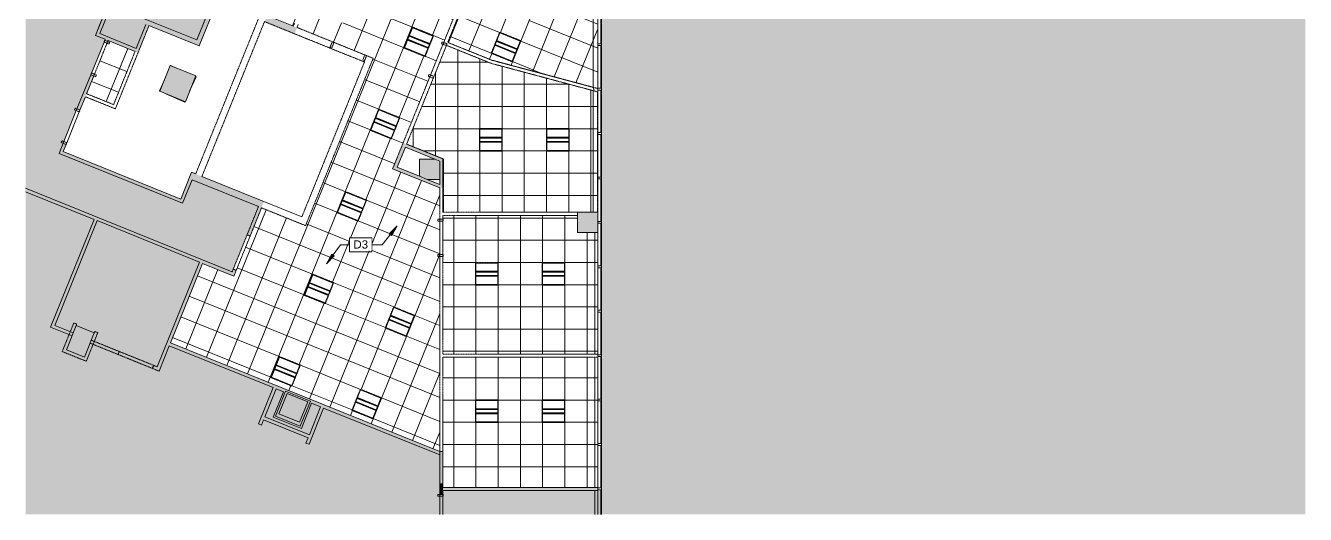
# Model space of a CAD drawing. Header units: inches. Extents: x 308 to 1690, y -476 to 1095.
# Drawn here: x 308 to 1690, y -476 to 52 of the extents above; entities that cross this region are included whole.
import ezdxf

# ---------------------------------------------------------------- set-up
doc = ezdxf.new("R2010")
doc.units = ezdxf.units.IN
doc.header["$MEASUREMENT"] = 0
doc.linetypes.add('Demolished', pattern=[0.1875, 0.125, -0.0625])
for name, color, linetype, lineweight in [('8th floor - 800-805 background_dwg', 8, 'Continuous', 9), ('A-ANNO-KEYN', 231, 'Continuous', 9), ('A-CLNG', 13, 'Continuous', 13), ('A-CLNG-PATT', 13, 'Demolished', 9), ('A-COLS', 52, 'Continuous', 13), ('A-DETL-GENF', 92, 'Continuous', 9), ('A-DETL-THIN', 151, 'Continuous', 9), ('A-DOOR', 31, 'Continuous', 13), ('A-DOOR-FRAM', 31, 'Continuous', 20), ('A-WALL', 113, 'Continuous', 13), ('A-Wall-Bldg', 7, 'Continuous', 9), ('A-Wall-Exst', 7, 'Continuous', 9), ('A-WALL-PATT', 111, 'Continuous', 13), ('E-LITE-EQPM', 33, 'Continuous', 13), ('I-WALL', 2, 'Continuous', 13)]:
    doc.layers.add(name, color=color, linetype=linetype, lineweight=lineweight)
doc.styles.add('Arial', font='arial.ttf', dxfattribs={"height": 8.851796})

# ---------------------------------------------------------------- blocks, each defined once
blk = doc.blocks.new('Single Flush - OTJ_SOLIDFLUSH_ALUM-V2-FIRST FLOOR RCP DEMO')
at = {"layer": 'A-DOOR-FRAM', "color": 8}
for p, q in [((18.000004, 4), (18.000004, -1.75)), ((18.000004, 4), (20.000004, 4)), ((20.000004, 4), (20.000004, -1.75)), ((18.000004, -1.75), (20.000004, -1.75))]:
    blk.add_line(p, q, dxfattribs=at)
blk = doc.blocks.new('Single Flush - OTJ_SOLIDFLUSH_ALUM-V3-FIRST FLOOR RCP DEMO')
at = {"layer": 'A-DOOR-FRAM', "color": 10, "linetype": 'Demolished'}
for p, q in [((-20, 4), (-20, -1.75)), ((-20, 4), (-18, 4)), ((-18, 4), (-18, -1.75)), ((18.000004, 4), (18.000004, -1.75)), ((18.000004, 4), (20.000004, 4)), ((20.000004, 4), (20.000004, -1.75)), ((-20, -1.75), (-18, -1.75)), ((18.000004, -1.75), (20.000004, -1.75))]:
    blk.add_line(p, q, dxfattribs=at)
blk = doc.blocks.new('Single Flush - OTJ_SOLIDFLUSH_ALUM-V4-FIRST FLOOR RCP DEMO')
at = {"layer": 'A-DOOR-FRAM', "color": 10, "linetype": 'Demolished'}
for p, q in [((-20, -4), (-20, 1.75)), ((-20, 1.75), (-18, 1.75)), ((-18, -4), (-18, 1.75)), ((18.000004, -4), (18.000004, 1.75)), ((18.000004, 1.75), (20.000004, 1.75)), ((20.000004, -4), (20.000004, 1.75)), ((-20, -4), (-18, -4)), ((18.000004, -4), (20.000004, -4))]:
    blk.add_line(p, q, dxfattribs=at)
blk = doc.blocks.new('Rectangular Column - 24_ x 24_-4979499-FIRST FLOOR RCP DEMO')
at = {"layer": 'A-COLS', "lineweight": 9}
blk.add_hatch(color=7, dxfattribs=at).paths.add_polyline_path([(-12, -12), (12, -12), (12, 12), (-12, 12), (-12, 4.3)], flags=0)
at = {"layer": 'A-COLS', "color": 8, "lineweight": 20}
for p, q in [((-12, 12), (12, 12)), ((-12, -12), (-12, 12)), ((12, 12), (12, -12)), ((12, -12), (-12, -12))]:
    blk.add_line(p, q, dxfattribs=at)
blk = doc.blocks.new('Single Flush - OTJ_SOLIDFLUSH_ALUM-5004421-FIRST FLOOR RCP DEMO')
at = {"layer": 'A-DOOR-FRAM', "color": 10, "linetype": 'Demolished'}
for p, q in [((-20, 3.75), (-20, -2)), ((-20, 3.75), (-18, 3.75)), ((-18, 3.75), (-18, -2)), ((18.000004, 3.75), (18.000004, -2)), ((18.000004, 3.75), (20.000004, 3.75)), ((20.000004, 3.75), (20.000004, -2)), ((-20, -2), (-18, -2)), ((18.000004, -2), (20.000004, -2))]:
    blk.add_line(p, q, dxfattribs=at)
blk = doc.blocks.new('Single Flush - OTJ_SOLIDFLUSH_ALUM-5004866-FIRST FLOOR RCP DEMO')
at = {"layer": 'A-DOOR-FRAM', "color": 10, "linetype": 'Demolished'}
for p, q in [((-20, 2.125), (-20, -3.625)), ((-20, 2.125), (-18, 2.125)), ((-18, 2.125), (-18, -3.625)), ((18.000004, 2.125), (18.000004, -3.625)), ((18.000004, 2.125), (20.000004, 2.125)), ((20.000004, 2.125), (20.000004, -3.625)), ((-20, -3.625), (-18, -3.625)), ((18.000004, -3.625), (20.000004, -3.625))]:
    blk.add_line(p, q, dxfattribs=at)
blk = doc.blocks.new('Rectangular Column - 30x30-5035444-FIRST FLOOR RCP DEMO')
at = {"layer": 'A-COLS', "lineweight": 9}
blk.add_hatch(color=7, dxfattribs=at).paths.add_polyline_path([(-15, -15), (15, -15), (15, 15), (-15, 15), (-15, -14.6)], flags=0)
at = {"layer": 'A-COLS', "color": 8, "lineweight": 20}
for p, q in [((-15, 15), (15, 15)), ((-15, -15), (-15, 15)), ((15, 15), (15, -15)), ((15, -15), (-15, -15))]:
    blk.add_line(p, q, dxfattribs=at)
blk = doc.blocks.new('L-Recessed-Axis-Plano - 2 X 2-4550865-FIRST FLOOR RCP DEMO')
at = {"layer": 'E-LITE-EQPM', "lineweight": 9}
for p, q in [((11.9, 11.9), (-11.9, 11.9)), ((-11.9, 11.9), (-11.9, -11.9)), ((-11.9, -11.6), (-11.9, 11.6)), ((-11.9, 11.6), (11.9, 11.6)), ((-11.9, 2.7), (11.9, 2.7)), ((11.9, 2.5), (-11.9, 2.5)), ((-11.9, 2.3), (11.9, 2.3)), ((-11.9, 2.2), (11.9, 2.2)), ((-11.9, 1.8), (11.9, 1.8)), ((11.9, -11.9), (11.9, 11.9)), ((11.9, 11.6), (11.9, -11.6)), ((-11.9, -1.8), (11.9, -1.8)), ((-11.9, -2.2), (11.9, -2.2)), ((-11.9, -2.3), (11.9, -2.3)), ((-11.9, -2.5), (11.9, -2.5)), ((-11.9, -2.7), (11.9, -2.7)), ((11.9, -11.6), (-11.9, -11.6)), ((-11.9, -11.9), (11.9, -11.9))]:
    blk.add_line(p, q, dxfattribs=at)
blk = doc.blocks.new('8th floor - 800-805 background_dwg-4807125-FIRST FLOOR RCP DEMO')
at = {"layer": 'A-Wall-Bldg'}
h = blk.add_hatch(color=256, dxfattribs=at)
h.paths.add_polyline_path([(492.5, 36.8), (552.5, 185.1), (501, 58.7), (413.2, 94.2), (404.4, 72.3), (491.3, 37.2)], flags=0)
h.paths.add_polyline_path([(557.3, 116.4), (565.1, 135.7), (557.2, 116.5), (534.1, 125.9), (579.2, 237.4), (579, 237.5), (533.9, 125.9), (557.2, 116.5)], flags=0)
h.paths.add_polyline_path([(569.4, 135.7), (569.4, 135.7), (569.4, 135.7)], flags=0)
h.paths.add_polyline_path([(455, 197.4), (471.3, 237.5), (466.7, 239.4), (465.8, 237.3), (470.3, 235.4), (465.7, 224)], flags=0)
h.paths.add_polyline_path([(484.8, 270.9), (486.5, 275), (486.4, 275.1), (485.3, 272.5), (480.8, 274.3), (480.2, 272.7), (484.7, 270.9)], flags=0)
h.paths.add_polyline_path([(489.5, 282.4), (497.3, 301.8), (492.6, 303.6), (492.3, 302.8), (496.8, 300.9), (489.4, 282.5)], flags=0)
h.paths.add_polyline_path([(602.4, 561.9), (603, 563.4), (598.4, 565.2), (597.8, 563.7), (602.4, 561.9)], flags=0)
for points in [[(464.2, 8.8), (464.2, 8.8), (464.1, 8.8)], [(925.6, -171.4), (925.6, -171.4), (925.6, -171.2), (903.7, -171.2), (903.7, -149.4), (903.6, -149.4), (903.6, -171.4), (925.6, -171.4)]]:
    blk.add_hatch(color=256, dxfattribs=at).paths.add_polyline_path(points, flags=0)
h = blk.add_hatch(color=256, dxfattribs=at)
h.paths.add_polyline_path([(604.3, -380.6), (615.2, -353.7), (588.4, -342.8), (577.5, -369.7), (600.8, -379.1)], flags=0)
h.paths.add_polyline_path([(603.6, -376.5), (581.3, -367.5), (590.3, -345.2), (612.5, -354.2), (604.3, -374.5)], flags=0)
for p, q in [((925.6, 92.4), (925.6, -149.2)), ((929.6, 92.4), (929.6, -476)), ((928.8, 78.6), (928.8, 32.6)), ((928.8, 30.6), (928.8, -15.4)), ((464.1, 8.9), (464.2, 8.8)), ((920.6, -18.1), (920.6, -149.2)), ((928.8, -17.4), (928.8, -63.4)), ((928.8, -65.4), (928.8, -111.4)), ((928.8, -113.4), (928.8, -159.4)), ((903.6, -149.4), (903.7, -149.4)), ((903.6, -171.4), (903.6, -152.8)), ((928.8, -161.4), (928.8, -207.4)), ((922.5, -302.7), (922.5, -171.4)), ((925.6, -171.2), (925.6, -476)), ((928.8, -209.4), (928.8, -255.4)), ((928.8, -257.4), (928.8, -303.4)), ((922.5, -446.7), (922.5, -306.2)), ((928.8, -305.4), (928.8, -351.4)), ((928.8, -353.4), (928.8, -399.4)), ((928.8, -401.4), (928.8, -447.4)), ((922.5, -476), (922.5, -450.2)), ((928.8, -449.4), (928.8, -476))]:
    blk.add_line(p, q, dxfattribs=at)
at = {"layer": 'A-Wall-Bldg', "flags": 128}
for points in [[(950.5, 118.3), (920.6, 98.1), (920.6, -14.7)], [(925.6, 32.6), (925.6, 30.6), (929.5, 30.6), (929.5, 32.6), (925.6, 32.6)], [(925.6, -15.4), (925.6, -17.4), (929.5, -17.4), (929.5, -15.4), (925.6, -15.4)], [(925.6, -63.4), (925.6, -65.4), (929.5, -65.4), (929.5, -63.4), (925.6, -63.4)], [(925.6, -111.4), (925.6, -113.4), (929.5, -113.4), (929.5, -111.4), (925.6, -111.4)], [(925.7, -161.4), (929.5, -161.4), (929.5, -159.4), (925.7, -159.4)], [(925.6, -171.2), (925.6, -171.4), (903.6, -171.4)], [(925.6, -207.4), (925.6, -209.4), (929.5, -209.4), (929.5, -207.4), (925.6, -207.4)], [(925.6, -255.4), (925.6, -257.4), (929.5, -257.4), (929.5, -255.4), (925.6, -255.4)], [(925.6, -305.4), (929.5, -305.4), (929.5, -303.4), (925.6, -303.4)], [(577.5, -369.7), (588.4, -342.8), (615.2, -353.7)], [(925.6, -351.4), (925.6, -353.4), (929.5, -353.4), (929.5, -351.4), (925.6, -351.4)], [(925.6, -399.4), (925.6, -401.4), (929.5, -401.4), (929.5, -399.4), (925.6, -399.4)], [(925.6, -449.4), (929.5, -449.4), (929.5, -447.4), (925.6, -447.4)]]:
    blk.add_lwpolyline(points, dxfattribs=at)
at = {"layer": 'A-Wall-Exst', "flags": 128}
blk.add_lwpolyline([(444.8, 202.9), (444.7, 202.7), (447.6, 201.5), (384.9, 46.4)], dxfattribs=at)
blk = doc.blocks.new('Keynote Tag - Keynote Number - Boxed-135510-FIRST FLOOR RCP DEMO')
at = {"layer": 'A-ANNO-KEYN'}
for p, q in [((-0.125, -0.079), (-0.125, 0.078)), ((-0.125, 0.078), (0.125, 0.078)), ((0.125, 0.078), (0.125, -0.079)), ((-0.125, -0.079), (0.125, -0.079))]:
    blk.add_line(p, q, dxfattribs=at)

msp = doc.modelspace()

# ---------------------------------------------------------------- hatches: boundary and pattern name
at = {"layer": 'A-ANNO-KEYN'}
for points in [[(708.8, -164.2), (700.2, -172.7), (702.7, -174.6)], [(632.7, -205.3), (641, -196.5), (638.5, -194.7)]]:
    msp.add_hatch(color=256, dxfattribs=at).paths.add_polyline_path(points, flags=0)
at = {"layer": 'A-CLNG-PATT', "lineweight": 13}
h = msp.add_hatch(dxfattribs=at)
h.set_pattern_fill('FP_6', color=55, style=0, pattern_type=2)
h.set_pattern_definition([(68, (707.18, 135.603), (22.2524, -8.9906), []), (338, (707.18, 135.603), (-8.9906, -22.2524), [])])
h.paths.add_polyline_path([(754.9, -408), (754.9, -123.2), (704, -102.6), (880.1, 333.3), (949.4, 378.9), (769, 646.2), (753.8, 636), (747.1, 646), (684.3, 671.4), (648.3, 582.3), (718, 554.2), (716.2, 549.8), (774.3, 480), (616.9, 90.4), (613.2, 91.9), (618.3, 104.6), (589.8, 116.1), (568.4, 63.2), (596.9, 51.7), (598.2, 54.8), (601.9, 53.3), (600.7, 50.2), (683, 16.9), (610, -163.9), (562.4, -144.7), (532.6, -218.4), (498.7, -204.7), (464.1, -290.5), (741.2, -402.4)], flags=0)
h.paths.add_polyline_path([(682.8, -372.7), (660, -363.5), (669.2, -340.7), (692, -349.9), (683, -372.2)], flags=0)
h.paths.add_polyline_path([(595.2, -337.3), (572.4, -328.1), (581.6, -305.3), (604.4, -314.5), (595.4, -336.8)], flags=0)
h.paths.add_polyline_path([(718.8, -283.7), (696, -274.5), (705.2, -251.7), (728, -260.9), (719, -283.2)], flags=0)
h.paths.add_polyline_path([(631.2, -248.3), (608.3, -239.1), (617.5, -216.3), (640.4, -225.5), (631.4, -247.8)], flags=0)
h.paths.add_polyline_path([(666.7, -159.1), (643.9, -149.9), (653.1, -127.1), (675.9, -136.3), (667, -158.6)], flags=0)
h.paths.add_polyline_path([(702.6, -70.1), (679.8, -60.9), (689, -38.1), (711.8, -47.3), (702.8, -69.5)], flags=0)
h.paths.add_polyline_path([(739.1, 18.7), (716.2, 28), (725.4, 50.7), (748.3, 41.5), (739.3, 19.3)], flags=0)
h.paths.add_polyline_path([(650, 54.7), (627.2, 63.9), (636.4, 86.7), (659.3, 77.5), (650.3, 55.2)], flags=0)
h.paths.add_polyline_path([(775, 107.8), (752.2, 117), (761.4, 139.8), (784.2, 130.5), (775.2, 108.3)], flags=0)
h.paths.add_polyline_path([(686, 143.7), (663.2, 152.9), (672.4, 175.7), (695.2, 166.5), (686.2, 144.2)], flags=0)
h.paths.add_polyline_path([(810.6, 196.9), (787.8, 206.2), (797, 228.9), (819.8, 219.7), (810.8, 197.5)], flags=0)
h.paths.add_polyline_path([(721.6, 232.9), (698.7, 242.1), (707.9, 264.9), (730.8, 255.7), (721.8, 233.4)], flags=0)
h.paths.add_polyline_path([(846.5, 286), (823.6, 295.2), (832.8, 318), (855.7, 308.7), (846.7, 286.5)], flags=0)
h.paths.add_polyline_path([(757.5, 321.9), (734.6, 331.2), (743.8, 353.9), (766.7, 344.7), (757.7, 322.5)], flags=0)
h.paths.add_polyline_path([(882, 375.1), (859.2, 384.4), (868.4, 407.1), (891.2, 397.9), (882.2, 375.6)], flags=0)
h.paths.add_polyline_path([(793, 411.1), (770.2, 420.3), (779.4, 443.1), (802.2, 433.9), (793.3, 411.6)], flags=0)
h.paths.add_polyline_path([(806.4, 509.8), (783.6, 519.1), (792.8, 541.8), (815.6, 532.6), (806.7, 510.4)], flags=0)
h.paths.add_polyline_path([(748.6, 558.8), (725.7, 568), (734.9, 590.8), (757.8, 581.5), (748.8, 559.3)], flags=0)
h = msp.add_hatch(dxfattribs=at)
h.set_pattern_fill('FP_11', color=55, style=0, pattern_type=2)
h.set_pattern_definition([(68, (869.49, 102.213), (22.2524, -8.9906), []), (338, (869.49, 102.213), (-8.9906, -22.2524), [])])
h.paths.add_polyline_path([(925.6, -15.8), (925.6, 95.4), (953.1, 114), (925.7, 159.6), (925.7, 145), (879.8, 145), (879.8, 196.5), (836.2, 214.1), (763.5, 34.1), (811.2, 14.9), (925.4, -15.7)], flags=0)
h.paths.add_polyline_path([(833.3, 13.1), (810.5, 22.3), (819.7, 45.1), (842.5, 35.9), (833.5, 13.7)], flags=0)
h.paths.add_polyline_path([(851.3, 57.6), (828.5, 66.9), (837.7, 89.6), (860.5, 80.4), (851.5, 58.2)], flags=0)
h.paths.add_polyline_path([(869.3, 102.1), (846.4, 111.4), (855.6, 134.1), (878.5, 124.9), (869.5, 102.7)], flags=0)
h = msp.add_hatch(dxfattribs=at)
h.set_pattern_fill('FP_5', color=55, style=0, pattern_type=2)
h.set_pattern_definition([(68, (453.554, -12.287), (22.2524, -8.9906), []), (338, (453.554, -12.287), (-8.9906, -22.2524), [])])
h.paths.add_polyline_path([(402.6, -33.1), (425.8, 24.3), (396.7, 36.1), (373.5, -21.4), (394.4, -29.8)], flags=0)
h = msp.add_hatch(dxfattribs=at)
h.set_pattern_fill('FP_10', color=55, style=0, pattern_type=2)
h.set_pattern_definition([(0, (822.276, -59.232), (0, -24), []), (270, (822.276, -59.232), (-24, -1e-15), [])])
h.paths.add_polyline_path([(903.7, -149.3), (903.7, -149.2), (925.4, -149.2), (925.4, -19.4), (809.9, 11.6), (762.2, 30.9), (719.1, -75.8), (759, -91.9), (759, -149.3), (903.6, -149.3)], flags=0)
h.paths.add_polyline_path([(870.1, -83.4), (870.1, -58.8), (894.7, -58.8), (894.7, -83.4)], flags=0)
h.paths.add_polyline_path([(797.9, -83.4), (797.9, -58.8), (822.5, -58.8), (822.5, -83.4)], flags=0)
h = msp.add_hatch(dxfattribs=at)
h.set_pattern_fill('FP_9', color=55, style=0, pattern_type=2)
h.set_pattern_definition([(180, (841.99, -227.746), (3e-15, 24), []), (90, (841.99, -227.746), (24, -1e-15), [])])
h.paths.add_polyline_path([(758.4, -302.7), (925.6, -302.7), (925.6, -171.4), (903.6, -171.4), (903.6, -152.8), (758.4, -152.8), (758.4, -282.3)], flags=0)
h.paths.add_polyline_path([(793.6, -228.2), (793.6, -203.6), (818.2, -203.6), (818.2, -228.2)], flags=0)
h.paths.add_polyline_path([(890.2, -228.2), (865.6, -228.2), (865.6, -203.6), (890.2, -203.6), (890.2, -215.3)], flags=0)
at = {"layer": 'A-CLNG-PATT', "linetype": 'Continuous', "lineweight": 13}
h = msp.add_hatch(dxfattribs=at)
h.set_pattern_fill('FP_8', color=256, style=0, pattern_type=2)
h.set_pattern_definition([(0, (841.993, -376.425), (0, -24), []), (270, (841.993, -376.425), (-24, -1e-15), [])])
h.paths.add_polyline_path([(925.6, -446.7), (925.6, -306.2), (758.4, -306.2), (758.4, -446.7), (826, -446.7)], flags=0)
h.paths.add_polyline_path([(865.6, -376.7), (865.6, -352.1), (890.2, -352.1), (890.2, -376.7)], flags=0)
h.paths.add_polyline_path([(818.2, -376.7), (793.6, -376.7), (793.6, -352.1), (818.2, -352.1)], flags=0)
at = {"layer": 'A-COLS', "lineweight": 5}
h = msp.add_hatch(color=250, dxfattribs=at)
h.paths.add_polyline_path([(479.5, -30.6), (479.8, -29.9), (458.9, -21.4), (478.4, -30.1)], flags=0)
h.paths.add_polyline_path([(452.5, -18.6), (457.5, -6.2), (452.1, -18.4), (452.4, -18.6)], flags=0)
h.paths.add_polyline_path([(485.1, -17.9), (491.7, -3.2), (491.2, -2.9)], flags=0)
h.paths.add_polyline_path([(470.6, 6.2), (464.3, 9), (464.2, 8.8), (465.5, 8.3)], flags=0)
msp.add_hatch(color=250, dxfattribs=at).paths.add_polyline_path([(916.9, -171.2), (925.7, -171.2), (925.7, -149.2), (903.7, -149.2), (903.7, -171.2), (912.7, -171.2)], flags=0)
at = {"layer": 'A-DETL-GENF'}
h = msp.add_hatch(color=254, dxfattribs=at)
h.paths.add_polyline_path([(307.5, -476), (1690, -476), (1690, 370.7), (1687.5, 364.4), (1667.1, 372.6), (1675.3, 393), (1690, 387.1), (1690, 1073.6), (1594.7, 1073.6), (1594.7, 1021.5), (1579.7, 1021.5), (1579.7, 1050.5), (1474.7, 1050.5), (1474.7, 946.5), (1579.7, 946.5), (1579.7, 979.5), (1583.7, 979.5), (1583.7, 979.5), (1594.7, 979.4), (1602.6, 978.7), (1602.7, 962.7), (1603, 962.6), (1602.8, 946.5), (1598.8, 946.5), (1598.8, 942.5), (1516.7, 942.5), (1404.7, 942.5), (1404.7, 947.5), (1460.7, 947.5), (1460.7, 962.5), (1470.7, 962.5), (1470.7, 1073.6), (1171.7, 1073.6), (1171.7, 973.5), (1276.1, 973.5), (1276.1, 947.5), (1317.6, 947.5), (1317.6, 942.5), (1166.7, 942.5), (1166.7, 942.9), (889.4, 942.9), (889.4, 946.4), (905.1, 946.4), (905.1, 1073.6), (776.6, 1073.6), (734.8, 970.1), (695.6, 970.1), (686, 946.4), (849.4, 946.4), (849.4, 942.9), (684.6, 942.9), (448.6, 358.8), (445.3, 360.1), (641.8, 846.3), (588, 868.1), (591.9, 877.6), (595.1, 876.2), (592.6, 870), (643.1, 849.6), (658.8, 888.5), (608.3, 908.9), (605.6, 902.2), (602.3, 903.5), (620.8, 949.3), (624.1, 948), (609.6, 912.2), (660.1, 891.8), (692.3, 971.4), (641.8, 991.8), (639.1, 985), (635.8, 986.4), (638.6, 993.1), (625.2, 998.5), (642.5, 1041.5), (645.8, 1040.2), (629.7, 1000.5), (696.3, 973.6), (708.7, 973.6), (708.7, 996.6), (741.7, 996.6), (772, 1071.6), (767.3, 1073.6), (595.1, 1073.6), (552.7, 968.5), (549.4, 969.8), (580.6, 1046.9), (514.4, 1073.6), (307.5, 1073.6), (307.5, 798.9), (456.1, 738.8), (503, 854.9), (506.3, 853.6), (454.2, 724.8), (451, 726.1), (454.8, 735.6), (307.5, 795.1), (307.5, 591.4), (384, 560.5), (415.4, 637.9), (415.1, 638.1), (423.3, 658.5), (423.6, 658.4), (436, 689), (439.2, 687.7), (426.9, 657), (443.9, 650.1), (435.7, 629.7), (418.6, 636.6), (379.1, 539), (375.9, 540.3), (382.7, 557.2), (307.5, 587.7), (307.5, 388.6), (310.4, 395.6), (316.3, 393.1), (360.9, 503.2), (364.1, 501.9), (319.6, 391.8), (338.6, 384.1), (328.9, 360.1), (307.5, 368.8), (307.5, -123.5), (496.9, -200), (496.8, -200.1), (530.7, -213.8), (559.1, -143.3), (487.4, -114.4), (477.2, -139.7), (343.7, -85.8), (343.8, -85.5), (343.4, -85.4), (393.2, 37.5), (383, 41.6), (447.7, 201.7), (450.8, 200.5), (465.7, 237.3), (465.8, 237.3), (466.7, 239.4), (471.3, 237.5), (450.9, 187.4), (413.2, 94.2), (501, 58.7), (559.3, 202), (574.4, 239.4), (486.5, 275), (484.8, 270.9), (480.2, 272.7), (480.8, 274.3), (480.7, 274.4), (492.2, 302.8), (492.3, 302.8), (492.6, 303.6), (497.3, 301.8), (489.5, 282.4), (577.4, 246.8), (582.6, 259.7), (574.4, 263), (582.6, 283.4), (603, 275.2), (594.8, 254.8), (592.9, 255.6), (587.7, 242.7), (641.1, 221.1), (737.8, 460.3), (615.1, 509.9), (597.9, 467.3), (568.9, 479), (510.8, 335.3), (506.2, 337.2), (507.3, 339.9), (507.2, 339.9), (584.3, 530.3), (588.9, 528.5), (587.6, 525.3), (677.4, 489), (692.3, 526), (682.3, 530.1), (690.5, 550.5), (706.1, 544.2), (708.4, 554.3), (614.7, 592.2), (602.4, 561.9), (597.8, 563.7), (611.3, 597.3), (644.6, 583.8), (646.2, 587.8), (646.3, 587.7), (661.3, 624.8), (661.2, 624.9), (686.2, 686.8), (686.3, 686.8), (701.3, 723.9), (701.2, 723.9), (702.7, 727.5), (669.5, 740.9), (726.6, 882.5), (1577, 882.5), (1577, 841.1), (1657.6, 841.1), (1657.6, 638.3), (1666, 635), (1657.6, 635), (1657.6, 633.5), (1274.4, 633.5), (1344.4, 529.8), (1394.5, 509.8), (1380.1, 474), (1399.9, 444.5), (1413.8, 424.6), (1327.8, 366.5), (1303.1, 403.1), (1011.2, 206.4), (1038.1, 166.5), (929.6, 93.4), (929.6, -450.2), (758.4, -450.2), (758.4, -454.4), (754.9, -454.4), (754.9, -411.7), (629.5, -361), (613.7, -400.2), (610.4, -398.8), (612.8, -393.1), (564.6, -373.6), (562.3, -379.4), (559, -378.1), (574.8, -339), (462.8, -293.7), (451.7, -321.1), (444.5, -318.2), (445.9, -314.9), (449.8, -316.5), (495.5, -203.3), (384.7, -158.5), (339, -271.7), (359, -279.8), (362.2, -272), (381.6, -279.9), (378.5, -287.7), (408.8, -299.9), (407.5, -303.2), (377.2, -290.9), (371.1, -305.9), (351.7, -298), (357.7, -283.1), (334.4, -273.7), (381.5, -157.2), (307.5, -127.3), (307.5, -450.2)], flags=0)
h.paths.add_polyline_path([(614.1, -389.8), (626.2, -359.7), (616.5, -355.8), (605.5, -383.2), (574.9, -370.8), (586, -343.5), (578.1, -340.3), (565.9, -370.4), (613.7, -389.7)], flags=0)
h.paths.add_polyline_path([(426.9, 27.7), (437.4, 53.6), (398, 69.5), (387.6, 43.6), (425.8, 28.1)], flags=0)
h.paths.add_polyline_path([(564.9, 64.6), (587.7, 121), (619.7, 108), (758.6, 451.9), (741.5, 458.8), (641.8, 212.2), (584.7, 235.3), (583.5, 232.4), (632.7, 212.5), (611, 158.7), (557.1, 180.5), (580.1, 237.2), (579.1, 237.6), (579, 237.5), (579.2, 237.4), (534, 125.9), (557.2, 116.5), (565.7, 137.2), (569.4, 135.7), (559.5, 111.2), (532.4, 122.2), (517, 84), (558.9, 67.1)], flags=0)
h.paths.add_polyline_path([(1071.8, 164.6), (1069.5, 164.6), (1067.2, 165.1), (1065.1, 166), (1063.3, 167.4), (1061.7, 169.1), (1060.6, 171.1), (1059.9, 173.3), (1059.6, 175.6), (1059.9, 177.8), (1060.6, 180), (1061.7, 182), (1063.3, 183.7), (1065.1, 185.1), (1067.2, 186), (1069.5, 186.5), (1071.8, 186.5), (1074, 186), (1076.1, 185.1), (1078, 183.7), (1079.5, 182), (1080.7, 180), (1081.4, 177.8), (1081.6, 175.6), (1081.4, 173.3), (1080.7, 171.1), (1079.5, 169.1), (1078, 167.4), (1076.1, 166), (1074, 165.1)], flags=0)
h.paths.add_polyline_path([(608.2, 165.2), (626.2, 209.8), (581.7, 227.7), (563.7, 183.2), (608.2, 165.2)], flags=0)
h.paths.add_polyline_path([(583.1, 244.6), (588.3, 257.4), (587.3, 257.8), (582.1, 245), (582.6, 244.7)], flags=0)
h.paths.add_polyline_path([(432.2, 318.3), (429, 319.6), (430.4, 323), (433.6, 321.7), (432.8, 319.6)], flags=0)
h.paths.add_polyline_path([(1312.5, 349), (1310.2, 349), (1308, 349.5), (1305.9, 350.4), (1304, 351.8), (1302.5, 353.5), (1301.3, 355.5), (1300.6, 357.6), (1300.4, 359.9), (1300.6, 362.2), (1301.3, 364.4), (1302.6, 366.5), (1304.2, 368.2), (1305.9, 369.5), (1308, 370.4), (1310.2, 370.9), (1312.5, 370.9), (1314.8, 370.4), (1316.9, 369.5), (1318.8, 368.1), (1320.3, 366.4), (1321.4, 364.4), (1322.2, 362.2), (1322.4, 359.9), (1322.2, 357.6), (1321.4, 355.5), (1320.3, 353.5), (1318.8, 351.8), (1316.9, 350.4), (1314.8, 349.5)], flags=0)
h.paths.add_polyline_path([(307.5, 371.9), (315.4, 391.4), (311.5, 393), (307.5, 383.3), (307.5, 372.7)], flags=0)
h.paths.add_polyline_path([(596, 471.9), (611.9, 511.2), (586.1, 521.6), (570.2, 482.3), (594.7, 472.4)], flags=0)
h.paths.add_polyline_path([(692.4, 483), (696.4, 500.9), (689.6, 484.1), (692.2, 483)], flags=0)
h.paths.add_polyline_path([(685.9, 485.6), (700.9, 522.6), (696.1, 524.5), (681.1, 487.5)], flags=0)
h.paths.add_polyline_path([(521.3, 890.7), (518, 892), (523.2, 904.8), (523.1, 904.8), (526.5, 913.4), (398.2, 965.2), (394, 955), (369.9, 964.8), (379.7, 988.9), (403.8, 979.1), (399.5, 968.5), (527.8, 916.6), (531.3, 925.2), (531.4, 925.2), (534.5, 932.7), (537.7, 931.4), (534.7, 924.1), (551.9, 917.1), (543.6, 896.7), (543.5, 896.7), (543.5, 896.6), (526.4, 903.4), (523.2, 895.5)], flags=0)
h.paths.add_polyline_path([(998.7, 946.4), (1166.7, 946.4), (1166.7, 1073.6), (908.6, 1073.6), (908.6, 946.4)], flags=0)
h.paths.add_polyline_path([(1308.7, 947.5), (1286.7, 947.5), (1286.7, 994.5), (1308.7, 994.5), (1308.7, 947.5)], flags=0)
h.paths.add_polyline_path([(1171.7, 947.5), (1271, 947.5), (1271, 969.1), (1171.7, 969.1), (1171.7, 947.5)], flags=0)
h.paths.add_polyline_path([(998.7, 972.6), (998.7, 994.6), (1021, 994.6), (1021, 972.6), (998.7, 972.6)], flags=0)
h.paths.add_polyline_path([(734.7, 979.2), (740.9, 994.6), (734.7, 994.6), (734.7, 991.8)], flags=0)
h.paths.add_polyline_path([(581.9, 1050.1), (591.4, 1073.6), (523.8, 1073.6), (552.7, 1061.9)], flags=0)
h.paths.add_polyline_path([(1579.7, 1054.5), (1579.7, 1073.6), (1474.7, 1073.6), (1474.7, 1054.5), (1579.2, 1054.5)], flags=0)
msp.add_hatch(color=7, dxfattribs=at).paths.add_polyline_path([(371.1, -305.9), (381.6, -279.9), (362.2, -272), (351.7, -298), (366.3, -303.9)], flags=0)
at = {"layer": 'A-WALL', "lineweight": 5}
msp.add_hatch(color=250, dxfattribs=at).paths.add_polyline_path([(754.9, -114), (754.9, -94.2), (749.5, -92), (732.9, -92), (732.9, -110.5), (741.5, -114), (749.5, -114)], flags=0)
at = {"layer": 'A-WALL-PATT', "lineweight": 9}
for points in [[(497.1, 34.9), (579.1, 237.6), (575.2, 239.1), (577.9, 246.7), (582.1, 245), (587.3, 257.8), (582.6, 259.7), (492.5, 36.8), (496.3, 35.2)], [(387.6, 43.6), (398.1, 69.7), (397.9, 69.6), (450.8, 200.5), (447.7, 201.7), (384.3, 44.9)], [(495.2, 30.3), (497.1, 34.9), (404.4, 72.3), (402.5, 67.7), (494.5, 30.5)], [(598.2, 43.4), (600.9, 50.1), (568.4, 63.2), (565.7, 56.5), (568.4, 55.4)], [(425.8, 24.3), (427.1, 27.6), (384.3, 44.9), (383, 41.6), (417.8, 27.6)], [(429, 23), (440.8, 52.2), (437.6, 53.5), (425.8, 24.3), (427.1, 23.8)], [(709, -100.9), (719, -75.9), (715.4, -74.4), (705.3, -99.4), (708.2, -100.6)], [(754.9, -94.2), (754.9, -90.4), (719.1, -75.9), (717.8, -79.2), (749.2, -91.9)], [(477.2, -139.7), (478.5, -136.5), (348.2, -83.8), (346.9, -87.1), (429.4, -120.4)], [(756, -123), (758.4, -123), (758.4, -91.8), (754.9, -90.4), (754.9, -123), (755.4, -123)], [(562.3, -144.6), (565, -137.9), (486.9, -106.3), (484.2, -113.1), (559.1, -143.3)], [(754.9, -123.2), (754.9, -119.4), (705.3, -99.4), (704, -102.6), (739.6, -117)], [(495.5, -203.3), (496.9, -200), (307.5, -123.5), (307.5, -127.3), (495.5, -203.2)], [(478.5, -136.5), (487.4, -114.4), (484.2, -113.1), (475.3, -135.2), (477.2, -135.9)], [(337.7, -275), (384.7, -158.5), (381.5, -157.2), (334.4, -273.7)], [(451.7, -321.1), (498.7, -204.7), (495.5, -203.4), (448.5, -319.7), (449.8, -320.3)], [(532.6, -218.4), (533.9, -215.1), (496.8, -200.1), (495.5, -203.4), (532.5, -218.3)], [(586, -343.5), (587.3, -340.2), (464.1, -290.5), (462.8, -293.7), (584.4, -342.8)], [(562.3, -379.4), (578.1, -340.3), (574.8, -339), (559, -378.1), (561.6, -379.1)], [(576.8, -371.6), (588.4, -342.8), (586.5, -342.1), (574.9, -370.8)], [(615.2, -353.7), (616, -351.8), (587.3, -340.2), (586.5, -342.1), (612.5, -352.6)], [(606.2, -381.3), (617.8, -352.6), (616, -351.8), (604.4, -380.6), (605.5, -381)], [(754.9, -411.7), (754.9, -408), (617.8, -352.6), (616.5, -355.8), (745.6, -408)], [(612.8, -393.1), (614.1, -389.8), (565.9, -370.4), (564.6, -373.6), (581.9, -380.6)], [(605.5, -383.2), (606.2, -381.3), (577.5, -369.7), (576.8, -371.6), (599.1, -380.6)], [(613.7, -400.2), (629.5, -361), (626.2, -359.7), (610.4, -398.8)], [(758.4, -442.4), (758.4, -408), (754.9, -408), (754.9, -442.4)], [(758.4, -454.4), (758.4, -442.4), (754.9, -442.4), (754.9, -454.4)], [(826, -450.2), (925.6, -450.2), (925.6, -446.7), (758.4, -446.7), (758.4, -450.2), (818.2, -450.2)]]:
    msp.add_hatch(color=7, dxfattribs=at).paths.add_polyline_path(points, flags=0)
h = msp.add_hatch(color=7, dxfattribs=at)
h.paths.add_polyline_path([(346.9, -87.1), (351.3, -76.2), (348.1, -74.9), (343.7, -85.8)], flags=0)
h.paths.add_polyline_path([(366.3, -39.1), (381.2, -2.1), (378, -0.8), (363, -37.8)], flags=0)
h.paths.add_polyline_path([(396.2, 35), (396.7, 36.1), (393.4, 37.4), (393, 36.3), (395.5, 35.2)], flags=0)
h = msp.add_hatch(color=7, dxfattribs=at)
h.paths.add_polyline_path([(533.9, -215.1), (535.1, -212.2), (531.9, -210.8), (530.7, -213.8), (533.8, -215.1)], flags=0)
h.paths.add_polyline_path([(550.1, -175.1), (562.4, -144.7), (559.1, -143.3), (546.8, -173.8), (550, -175)], flags=0)
h = msp.add_hatch(color=7, dxfattribs=at)
h.paths.add_polyline_path([(448.5, -319.7), (449.8, -316.5), (445.9, -314.9), (444.5, -318.2), (448, -319.6)], flags=0)
h.paths.add_polyline_path([(407.5, -303.2), (408.8, -299.9), (378.5, -287.7), (377.2, -290.9), (394.7, -298)], flags=0)
h.paths.add_polyline_path([(357.7, -283.1), (359, -279.8), (339, -271.7), (337.7, -275), (355.7, -282.3)], flags=0)

# ---------------------------------------------------------------- linework, layer by layer
at = {"layer": 'A-ANNO-KEYN'}
for p, q in [((708.8, -164.2), (692.9, -184.6)), ((708.8, -164.2), (700.2, -172.7)), ((702.7, -174.6), (708.8, -164.2)), ((700.2, -172.7), (702.7, -174.6)), ((632.7, -205.3), (647.8, -184.6)), ((692.9, -184.6), (681.6, -184.6)), ((638.5, -194.7), (632.7, -205.3)), ((632.7, -205.3), (641, -196.5)), ((641, -196.5), (638.5, -194.7))]:
    msp.add_line(p, q, dxfattribs=at)
at = {"layer": 'A-CLNG', "color": 7, "linetype": 'Demolished', "lineweight": 9}
for p, q in [((925.6, 95.4), (925.6, -15.8)), ((725.4, 50.7), (716.2, 28)), ((748.3, 41.5), (725.4, 50.7)), ((739.1, 18.7), (748.3, 41.5)), ((819.7, 45.1), (810.5, 22.3)), ((842.5, 35.9), (819.7, 45.1)), ((381.2, -2.1), (396.2, 35)), ((675.9, 19.8), (638.9, 34.8)), ((716.2, 28), (739.1, 18.7)), ((759.2, 34), (744.2, -3.1)), ((747.9, -4.6), (762.2, 30.9)), ((833.3, 13.1), (842.5, 35.9)), ((810.5, 22.3), (833.3, 13.1)), ((925.6, -15.8), (810.8, 15)), ((921.9, -18.4), (925.4, -19.4)), ((925.4, -19.4), (925.4, -149.2)), ((689, -38.1), (679.8, -60.9)), ((711.8, -47.3), (689, -38.1)), ((702.6, -70.1), (711.8, -47.3)), ((679.8, -60.9), (702.6, -70.1)), ((822.5, -58.8), (797.9, -58.8)), ((797.9, -58.8), (797.9, -83.4)), ((822.5, -83.4), (822.5, -58.8)), ((894.7, -58.8), (870.1, -58.8)), ((870.1, -58.8), (870.1, -83.4)), ((894.7, -83.4), (894.7, -58.8)), ((759, -91.9), (719.1, -75.8)), ((759, -149.3), (759, -91.9)), ((797.9, -83.4), (822.5, -83.4)), ((870.1, -83.4), (894.7, -83.4)), ((653.1, -127.1), (643.9, -149.9)), ((675.9, -136.3), (653.1, -127.1)), ((666.7, -159.1), (675.9, -136.3)), ((643.9, -149.9), (666.7, -159.1)), ((903.7, -149.3), (903.6, -149.3)), ((754.9, -157.1), (754.9, -197.1)), ((758.4, -197.1), (758.4, -157.1)), ((903.6, -152.8), (903.7, -152.8)), ((925.6, -171.2), (925.6, -171.4)), ((925.6, -171.4), (925.6, -302.7)), ((818.2, -203.6), (793.6, -203.6)), ((793.6, -203.6), (793.6, -228.2)), ((818.2, -228.2), (818.2, -203.6)), ((890.2, -203.6), (865.6, -203.6)), ((865.6, -203.6), (865.6, -228.2)), ((890.2, -228.2), (890.2, -203.6)), ((617.5, -216.3), (608.3, -239.1)), ((640.4, -225.5), (617.5, -216.3)), ((631.2, -248.3), (640.4, -225.5)), ((793.6, -228.2), (818.2, -228.2)), ((865.6, -228.2), (890.2, -228.2)), ((608.3, -239.1), (631.2, -248.3)), ((705.2, -251.7), (696, -274.5)), ((728, -260.9), (705.2, -251.7)), ((718.8, -283.7), (728, -260.9)), ((696, -274.5), (718.8, -283.7)), ((581.6, -305.3), (572.4, -328.1)), ((604.4, -314.5), (581.6, -305.3)), ((595.2, -337.3), (604.4, -314.5)), ((572.4, -328.1), (595.2, -337.3)), ((669.2, -340.7), (660, -363.5)), ((692, -349.9), (669.2, -340.7)), ((682.8, -372.7), (692, -349.9)), ((660, -363.5), (682.8, -372.7))]:
    msp.add_line(p, q, dxfattribs=at)
at = {"layer": 'A-CLNG'}
for p, q in [((925.6, -306.2), (925.6, -446.7)), ((818.2, -352.1), (793.6, -352.1)), ((793.6, -352.1), (793.6, -376.7)), ((818.2, -376.7), (818.2, -352.1)), ((890.2, -352.1), (865.6, -352.1)), ((865.6, -352.1), (865.6, -376.7)), ((890.2, -376.7), (890.2, -352.1)), ((793.6, -376.7), (818.2, -376.7)), ((865.6, -376.7), (890.2, -376.7))]:
    msp.add_line(p, q, dxfattribs=at)
at = {"layer": 'A-COLS', "color": 8, "lineweight": 20}
for p, q in [((464.2, 8.8), (464.3, 9)), ((464.3, 9), (470.6, 6.2)), ((452.1, -18.4), (457.5, -6.2)), ((491.7, -3.2), (485.1, -17.9)), ((491.2, -2.9), (491.7, -3.2)), ((452.5, -18.6), (452.1, -18.4)), ((479.5, -30.6), (458.9, -21.4)), ((479.8, -29.9), (479.5, -30.6)), ((903.7, -149.2), (925.7, -149.2)), ((903.7, -171.2), (903.7, -149.2)), ((925.7, -149.2), (925.7, -171.2)), ((925.7, -171.2), (903.7, -171.2))]:
    msp.add_line(p, q, dxfattribs=at)
at = {"layer": 'A-DETL-THIN'}
for p, q in [((362.2, -272), (351.7, -298)), ((381.6, -279.9), (362.2, -272)), ((371.1, -305.9), (381.6, -279.9)), ((351.7, -298), (371.1, -305.9))]:
    msp.add_line(p, q, dxfattribs=at)
at = {"layer": 'A-WALL', "color": 8, "lineweight": 20}
for p, q in [((732.9, -92), (749.5, -92)), ((732.9, -110.5), (732.9, -92)), ((754.9, -114), (741.5, -114))]:
    msp.add_line(p, q, dxfattribs=at)
at = {"layer": 'A-WALL', "lineweight": 9}
for p, q in [((749.5, -92), (754.9, -94.2)), ((754.9, -94.2), (754.9, -114)), ((741.5, -114), (732.9, -110.5))]:
    msp.add_line(p, q, dxfattribs=at)
at = {"layer": 'I-WALL', "color": 8, "lineweight": 20}
for p, q in [((492.5, 36.8), (582.6, 259.7)), ((383, 41.6), (447.7, 201.7)), ((452.9, 205.3), (387.6, 43.6)), ((404.4, 72.3), (492.5, 36.8)), ((514.2, 77.3), (495.2, 30.3)), ((568.2, 63.3), (596.9, 51.7)), ((393.4, 37.4), (383, 41.6)), ((387.6, 43.6), (427.1, 27.6)), ((427.1, 27.6), (437.6, 53.5)), ((495.2, 30.3), (440.8, 52.2)), ((393, 36.3), (393.4, 37.4)), ((396.2, 35), (393, 36.3)), ((396.7, 36.1), (396.2, 35)), ((425.8, 24.3), (396.7, 36.1)), ((363, -37.8), (378, -0.8)), ((381.2, -2.1), (373.5, -21.4)), ((378, -0.8), (381.2, -2.1)), ((372.1, -24.6), (366.3, -39.1)), ((366.3, -39.1), (363, -37.8)), ((343.7, -85.8), (348.1, -74.9)), ((348.1, -74.9), (351.3, -76.2)), ((351.3, -76.2), (348.2, -83.8)), ((717.8, -79.2), (709, -100.9)), ((749.5, -92), (717.8, -79.2)), ((719.1, -75.9), (758.4, -91.8)), ((477.2, -139.7), (343.7, -85.8)), ((348.2, -83.8), (475.3, -135.2)), ((758.4, -91.8), (758.4, -149.3)), ((475.3, -135.2), (486.9, -106.3)), ((486.9, -106.3), (491.3, -108.1)), ((704, -102.6), (705.3, -99.4)), ((754.9, -123.2), (704, -102.6)), ((709, -100.9), (732.9, -110.5)), ((307.5, -123.5), (496.9, -200)), ((487.4, -114.4), (477.2, -139.7)), ((559.1, -143.3), (487.4, -114.4)), ((498, -110.8), (606, -154.4)), ((741.5, -114), (754.9, -119.4)), ((754.9, -119.4), (754.9, -114)), ((381.5, -157.2), (307.5, -127.3)), ((334.4, -273.7), (381.5, -157.2)), ((384.7, -158.5), (339, -271.7)), ((495.5, -203.3), (384.7, -158.5)), ((449.8, -316.5), (495.5, -203.3)), ((498.7, -204.7), (464.1, -290.5)), ((496.9, -200), (496.8, -200.1)), ((496.8, -200.1), (530.7, -213.8)), ((532.6, -218.4), (498.7, -204.7)), ((357.7, -283.1), (334.4, -273.7)), ((339, -271.7), (359, -279.8)), ((462.8, -293.7), (451.7, -321.1)), ((574.8, -339), (462.8, -293.7)), ((464.1, -290.5), (754.9, -408)), ((559, -378.1), (574.8, -339)), ((578.1, -340.3), (565.9, -370.4)), ((574.9, -370.8), (586, -343.5)), ((588.4, -342.8), (577.5, -369.7)), ((586, -343.5), (578.1, -340.3)), ((615.2, -353.7), (588.4, -342.8)), ((604.3, -380.6), (615.2, -353.7)), ((616.5, -355.8), (605.5, -383.2)), ((626.2, -359.7), (616.5, -355.8)), ((758.4, -348.3), (758.4, -446.7)), ((565.9, -370.4), (614.1, -389.8)), ((605.5, -383.2), (574.9, -370.8)), ((577.5, -369.7), (604.3, -380.6)), ((629.5, -361), (613.7, -400.2)), ((614.1, -389.8), (626.2, -359.7)), ((754.9, -411.7), (629.5, -361)), ((562.3, -379.4), (559, -378.1)), ((564.6, -373.6), (562.3, -379.4)), ((612.8, -393.1), (564.6, -373.6)), ((610.4, -398.8), (612.8, -393.1)), ((613.7, -400.2), (610.4, -398.8)), ((754.9, -454.4), (754.9, -408)), ((754.9, -408), (758.4, -408)), ((758.4, -454.4), (754.9, -454.4)), ((758.4, -446.7), (925.6, -446.7)), ((758.4, -450.2), (758.4, -454.4)), ((925.6, -450.2), (758.4, -450.2)), ((925.6, -446.7), (925.6, -450.2))]:
    msp.add_line(p, q, dxfattribs=at)
at = {"layer": 'I-WALL', "color": 10, "linetype": 'Demolished', "lineweight": 20}
for p, q in [((759.2, 34), (816, 174.5)), ((819.7, 173), (763.5, 34.1)), ((491.3, -108.1), (558.9, 59.3)), ((565.6, 56.5), (498, -110.8)), ((636.1, 28), (565.7, 56.5)), ((440.8, 52.2), (404.5, -37.7)), ((596.9, 51.7), (598.2, 54.8)), ((601.9, 53.3), (600.7, 50.2)), ((600.7, 50.2), (638.9, 34.8)), ((638.9, 34.8), (636.1, 28)), ((762.9, 32.5), (759.2, 34)), ((762.2, 30.9), (762.9, 32.5)), ((809.9, 11.6), (762.2, 30.9)), ((763.5, 34.1), (811, 14.9)), ((402.6, -33.1), (425.8, 24.3)), ((683, 16.9), (610, -163.9)), ((673.2, 13.1), (675.9, 19.8)), ((675.9, 19.8), (683, 16.9)), ((811, 14.9), (920.5, -14.4)), ((606, -154.4), (673.6, 12.9)), ((673.6, 12.9), (673.2, 13.1)), ((921.9, -18.4), (809.9, 11.6)), ((705.3, -99.4), (744.2, -3.1)), ((747.9, -4.6), (719.1, -75.9)), ((744.2, -3.1), (747.9, -4.6)), ((404.5, -37.7), (372.1, -24.6)), ((373.5, -21.4), (402.6, -33.1)), ((920.5, -14.4), (921.9, -18.4)), ((754.9, -157.1), (754.9, -123.2)), ((530.7, -213.8), (559.1, -143.3)), ((562.4, -144.7), (532.6, -218.4)), ((610, -163.9), (562.4, -144.7)), ((758.4, -149.3), (903.6, -149.3)), ((903.6, -149.3), (903.6, -152.8)), ((758.4, -157.1), (754.9, -157.1)), ((903.6, -152.8), (758.4, -152.8)), ((758.4, -152.8), (758.4, -157.1)), ((754.9, -384.4), (754.9, -197.1)), ((754.9, -197.1), (758.4, -197.1)), ((758.4, -197.1), (758.4, -302.7)), ((347.1, -300), (359.6, -269.1)), ((359.6, -269.1), (362.8, -270.4)), ((362.8, -270.4), (362.2, -272)), ((385.5, -279.6), (373.1, -310.4)), ((378.5, -287.7), (449.8, -316.5)), ((381.6, -279.9), (382.3, -278.3)), ((382.3, -278.3), (385.5, -279.6)), ((373.1, -310.4), (347.1, -300)), ((451.7, -321.1), (377.2, -290.9)), ((758.4, -302.7), (925.6, -302.7)), ((925.6, -302.7), (925.6, -306.2)), ((925.6, -306.2), (758.4, -306.2)), ((758.4, -306.2), (758.4, -348.3)), ((754.9, -408), (754.9, -384.4))]:
    msp.add_line(p, q, dxfattribs=at)
at = {"layer": 'I-WALL', "lineweight": 9}
for p, q in [((393, 36.3), (378, -0.8)), ((363, -37.8), (348.1, -74.9)), ((351.3, -76.2), (366.3, -39.1)), ((550.1, -175.1), (546.8, -173.8)), ((531.9, -210.8), (535.1, -212.2)), ((408.8, -299.9), (407.5, -303.2)), ((444.5, -318.2), (445.9, -314.9)), ((754.9, -454.4), (754.9, -476)), ((758.4, -476), (758.4, -454.4))]:
    msp.add_line(p, q, dxfattribs=at)
at = {"layer": 'I-WALL', "color": 7, "linetype": 'Demolished', "lineweight": 9}
for p, q in [((636.1, 28), (673.2, 13.1)), ((546.8, -173.8), (550.1, -175.1)), ((535.1, -212.2), (531.9, -210.8)), ((407.5, -303.2), (408.8, -299.9)), ((445.9, -314.9), (444.5, -318.2)), ((758.4, -408), (754.9, -408))]:
    msp.add_line(p, q, dxfattribs=at)

# ---------------------------------------------------------------- block references
at = {"layer": '8th floor - 800-805 background_dwg', "color": 7}
msp.add_blockref('8th floor - 800-805 background_dwg-4807125-FIRST FLOOR RCP DEMO', (0, 0), dxfattribs=at)
at = {"layer": 'A-ANNO-KEYN', "xscale": 95.99999999999994, "yscale": 95.99999999999994, "zscale": 95.99999999999994}
msp.add_blockref('Keynote Tag - Keynote Number - Boxed-135510-FIRST FLOOR RCP DEMO', (669.6, -184.5), dxfattribs=at)
at = {"layer": 'A-COLS', "lineweight": 9}
for name, p, rotation in [('Rectangular Column - 30x30-5035444-FIRST FLOOR RCP DEMO', (472, -10.5), 68.00172207537999), ('Rectangular Column - 24_ x 24_-4979499-FIRST FLOOR RCP DEMO', (596.9, -360.8), 67.99292635616834)]:
    msp.add_blockref(name, p, dxfattribs=dict(at, rotation=rotation))
at = {"layer": 'A-DOOR', "color": 7, "linetype": 'Demolished', "lineweight": 9}
for name, p, rotation in [('Single Flush - OTJ_SOLIDFLUSH_ALUM-V4-FIRST FLOOR RCP DEMO', (387.1, 17.1), 67.99999999999936), ('Single Flush - OTJ_SOLIDFLUSH_ALUM-5004866-FIRST FLOOR RCP DEMO', (656, 23.9), 157.9999999999997), ('Single Flush - OTJ_SOLIDFLUSH_ALUM-5004421-FIRST FLOOR RCP DEMO', (753.5, 14.7), 67.99999999999977), ('Single Flush - OTJ_SOLIDFLUSH_ALUM-V4-FIRST FLOOR RCP DEMO', (357.2, -57), 247.9999999999993), ('Single Flush - OTJ_SOLIDFLUSH_ALUM-V3-FIRST FLOOR RCP DEMO', (756.7, -177.1), 89.99999999999991)]:
    msp.add_blockref(name, p, dxfattribs=dict(at, rotation=rotation))
at = {"layer": 'A-DOOR', "rotation": 89.99999999999991}
msp.add_blockref('Single Flush - OTJ_SOLIDFLUSH_ALUM-V2-FIRST FLOOR RCP DEMO', (756.7, -474.4), dxfattribs=at)
at = {"layer": 'E-LITE-EQPM', "lineweight": 9, "extrusion": (0, 0, -1)}
for p, rotation in [((-732.2, 34.7), 202.0000000000002), ((-826.5, 29.1), 202.0000000000002), ((-695.8, -54.1), 202.0000000000002), ((-810.2, -71.1), 180), ((-882.4, -71.1), 180), ((-659.9, -143.1), 202.0000000000002), ((-805.9, -215.9), 180), ((-877.9, -215.9), 180), ((-624.4, -232.3), 202.0000000000002), ((-712, -267.7), 202.0000000000002), ((-588.4, -321.3), 202.0000000000002), ((-676, -356.7), 202.0000000000002), ((-805.9, -364.4), 180), ((-877.9, -364.4), 180)]:
    msp.add_blockref('L-Recessed-Axis-Plano - 2 X 2-4550865-FIRST FLOOR RCP DEMO', p, dxfattribs=dict(at, rotation=rotation))

# ---------------------------------------------------------------- next in the draw order: texts
at = {"layer": 'A-ANNO-KEYN', "insert": (669.6, -179.8), "char_height": 8.85, "width": 18.792, "attachment_point": 2, "line_spacing_factor": 0.938532, "style": 'Arial', "bg_fill": 3, "box_fill_scale": 1.25, "bg_fill_color": 0, "bg_fill_transparency": 0}
msp.add_mtext('D3', dxfattribs=at)

# ---------------------------------------------------------------- next in the draw order: linework, layer by layer
at = {"layer": 'A-ANNO-KEYN'}
msp.add_line((647.8, -184.6), (657.6, -184.6), dxfattribs=at)

# ---------------------------------------------------------------- next in the draw order: block references
at = {"layer": 'A-ANNO-KEYN', "xscale": 95.99999999999994, "yscale": 95.99999999999994, "zscale": 95.99999999999994}
msp.add_blockref('Keynote Tag - Keynote Number - Boxed-135510-FIRST FLOOR RCP DEMO', (669.6, -184.5), dxfattribs=at)

# ---------------------------------------------------------------- next in the draw order: texts
at = {"layer": 'A-ANNO-KEYN', "insert": (669.6, -179.8), "char_height": 8.85, "width": 18.792, "attachment_point": 2, "line_spacing_factor": 0.938532, "style": 'Arial', "bg_fill": 3, "box_fill_scale": 1.25, "bg_fill_color": 0, "bg_fill_transparency": 0}
msp.add_mtext('D3', dxfattribs=at)

doc.saveas('drawing.dxf')
